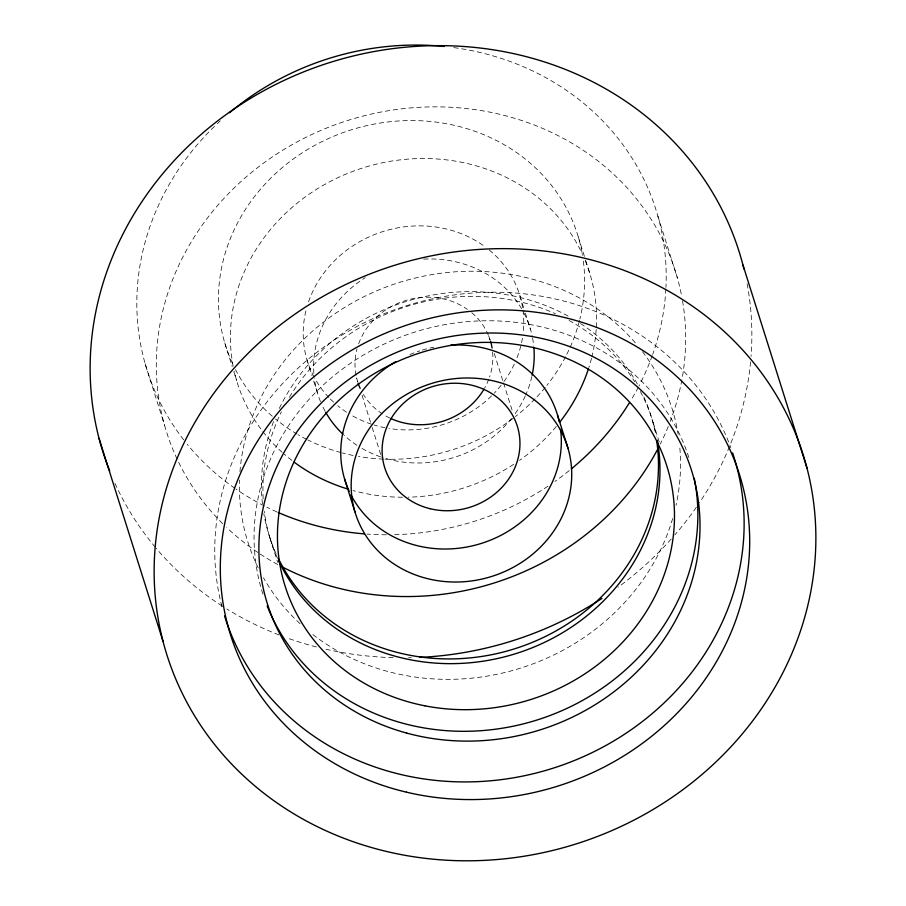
<?xml version="1.0" encoding="UTF-8"?>
<svg xmlns="http://www.w3.org/2000/svg" width="906" height="906" viewBox="0 0 906 906"><rect width="100%" height="100%" fill="white"/><g stroke="black" fill="none" stroke-linecap="round" stroke-linejoin="round"><path stroke-width="0.68" stroke-dasharray="4.53 3.4" d="M657.869 216.115L677.36 277.904M653.113 422.57L659.33 442.298M578.277 236.953L585.287 259.207M585.706 260.509L590.236 274.903M519.965 295.968L524.97 311.857M525.389 313.182L530.395 329.071M488.776 336.126L490.044 340.158M494.234 353.419L503.181 381.822M503.555 382.978L512.502 411.392M357.847 381.981L356.568 377.949A69.479 63.171 -17.5 0 0 357.677 381.924M362.026 395.231L370.554 422.298M372.196 427.485L380.724 454.552M306.998 359.784L312.004 375.673M313.68 380.973L317.44 392.887M224.756 342.887L232.185 366.443M233.827 371.687L236.726 380.848M269.784 537.439L277.655 562.433M221.268 604.019L222.061 606.544M145.153 363.725L164.632 425.514M747.122 283.725A333.487 303.216 -17.5 0 1 751.051 356.364M750.587 361.902A333.487 303.216 -17.5 0 1 730.032 445.254M729.523 446.533A333.487 303.216 -17.5 0 1 699.511 502.637M696.352 507.258A333.487 303.216 -17.5 0 1 674.823 534.925M671.21 539.047A333.487 303.216 -17.5 0 1 618.028 587.281M411.324 657.688A333.487 303.216 -17.5 0 1 408.538 657.745M393.204 657.654A333.487 303.216 -17.5 0 1 323.306 648.639M316.432 646.952A333.487 303.216 -17.5 0 1 286.817 637.847M278.957 634.902A333.487 303.216 -17.5 0 1 226.862 609.002M222.219 606.057A333.487 303.216 -17.5 0 1 156.262 548.402M155.368 547.337A333.487 303.216 -17.5 0 1 114.473 482.252M453.759 47.599A266.794 242.57 -17.5 0 1 665.944 287.406M665.876 288.799A266.794 242.57 -17.5 0 1 652.682 354.405M652.218 355.696A266.794 242.57 -17.5 0 1 638.99 385.911M638.345 387.145A266.794 242.57 -17.5 0 1 630.836 400.452M569.206 470.622A266.794 242.57 -17.5 0 1 554.902 481.437M548.051 486.137A266.794 242.57 -17.5 0 1 394.665 534.687M386.352 534.789A266.794 242.57 -17.5 0 1 367.021 534.076M276.896 511.913A266.794 242.57 -17.5 0 1 266.828 507.201M264.359 505.956A266.794 242.57 -17.5 0 1 235.99 489.07M234.858 488.289A266.794 242.57 -17.5 0 1 187.202 444.246M183.725 439.874A266.794 242.57 -17.5 0 1 216.274 124.632M217.259 123.692A266.794 242.57 -17.5 0 1 220.26 120.894M232.491 363.431A184.53 167.78 -17.5 0 1 352.389 129.49A184.53 167.78 -17.5 0 1 582.569 255.685M583.362 261.121A184.53 167.78 -17.5 0 1 579.874 319.048M579.534 320.407A184.53 167.78 -17.5 0 1 566.159 355.56M565.537 356.76A184.53 167.78 -17.5 0 1 546.952 385.299M545.219 387.44A184.53 167.78 -17.5 0 1 536.058 397.813M535.106 398.81A184.53 167.78 -17.5 0 1 515.423 416.556M513.215 418.278A184.53 167.78 -17.5 0 1 384.925 459.172M383.521 459.127A184.53 167.78 -17.5 0 1 358.516 456.477M353.068 455.446A184.53 167.78 -17.5 0 1 342.287 452.932M340.95 452.57A184.53 167.78 -17.5 0 1 307.814 439.931M306.602 439.331A184.53 167.78 -17.5 0 1 298.3 434.812M297.145 434.133A184.53 167.78 -17.5 0 1 275.492 418.957M272.276 416.228A184.53 167.78 -17.5 0 1 235.503 369.614M177.146 459.127A266.794 242.57 -17.5 0 1 345.673 121.121A266.794 242.57 -17.5 0 1 681.527 295.367M682.524 300.803A266.794 242.57 -17.5 0 1 682.139 378.402M681.89 379.784A266.794 242.57 -17.5 0 1 670.27 421.335M668.277 426.443A266.794 242.57 -17.5 0 1 660.349 443.997M277.723 564.529A266.794 242.57 -17.5 0 1 259.999 553.906M257.723 552.388A266.794 242.57 -17.5 0 1 226.738 527.598M222.695 523.668A266.794 242.57 -17.5 0 1 177.735 460.373M585.242 260.656A184.53 167.78 -17.5 0 1 596.273 328.04M596.182 329.433A184.53 167.78 -17.5 0 1 591.845 356.998M591.505 358.368A184.53 167.78 -17.5 0 1 588.866 367.519M556.307 426.454A184.53 167.78 -17.5 0 1 519.512 460.384M513.679 464.348A184.53 167.78 -17.5 0 1 408.153 497.19M402.524 497.235A184.53 167.78 -17.5 0 1 352.921 490.52M291.879 460.429A184.53 167.78 -17.5 0 1 284.246 454.178M282.14 452.32A184.53 167.78 -17.5 0 1 234.28 371.551M233.148 366.171A184.53 167.78 -17.5 0 1 362.196 168.12A184.53 167.78 -17.5 0 1 582.501 254.359M489.263 250.033A111.166 101.076 -17.5 0 1 522.796 308.889M522.977 310.203A111.166 101.076 -17.5 0 1 523.181 332.819M522.445 338.142A111.166 101.076 -17.5 0 1 516.511 359.025M514.314 364.065A111.166 101.076 -17.5 0 1 503.657 381.981M501.086 385.333A111.166 101.076 -17.5 0 1 494.325 393.091M491.596 395.843A111.166 101.076 -17.5 0 1 388.934 428.436M385.118 427.757A111.166 101.076 -17.5 0 1 374.133 425.027M371.449 424.178A111.166 101.076 -17.5 0 1 349.976 414.37M346.488 412.185A111.166 101.076 -17.5 0 1 337.7 405.718M333.612 402.162A111.166 101.076 -17.5 0 1 329.739 398.391M328.799 397.428A111.166 101.076 -17.5 0 1 314.654 378.074M314.02 376.907A111.166 101.076 -17.5 0 1 306.545 308.357M308.538 301.857A111.166 101.076 -17.5 0 1 484.959 246.692M643.815 396.839A200.09 181.936 -17.5 0 1 655.582 434.189M276.104 553.725A200.09 181.936 -17.5 0 1 263.839 513.611M262.468 503.895A200.09 181.936 -17.5 0 1 273.793 420.996M279.297 408.402A200.09 181.936 -17.5 0 1 569.965 317.089M580.542 323.521A200.09 181.936 -17.5 0 1 638.198 385.537M640.349 391.505A200.09 181.936 -17.5 0 1 656.522 436.16M277.587 558.447A200.09 181.936 -17.5 0 1 264.292 511.403M263.159 498.787A200.09 181.936 -17.5 0 1 281.381 411.89M289.354 397.281A200.09 181.936 -17.5 0 1 555.378 313.714M569.047 320.475A200.09 181.936 -17.5 0 1 634.71 381.754M262.921 594.121A223.657 203.363 -17.5 0 1 413.883 332.377A223.657 203.363 -17.5 0 1 689.002 457.938M221.947 606.692A266.794 242.57 -17.5 0 1 407.202 305.492A266.794 242.57 -17.5 0 1 730.768 447.666M492.604 352.174A69.479 63.171 -17.5 0 1 489.591 377.009M488.753 379.308A69.479 63.171 -17.5 0 1 484.551 388.21M389.999 418.119A69.479 63.171 -17.5 0 1 383.487 414.586M382.457 413.929A69.479 63.171 -17.5 0 1 363.374 394.461M355.99 375.254A69.479 63.171 -17.5 0 1 357.021 349.014M358.651 343.793A69.479 63.171 -17.5 0 1 467.417 309.388M471.754 312.717A69.479 63.171 -17.5 0 1 490.157 340.022M642.547 351.743A222.321 202.151 -17.5 0 1 678.13 434.257M679.851 448.108A222.321 202.151 -17.5 0 1 676.023 505.344M672.66 518.492A222.321 202.151 -17.5 0 1 310.294 632.513M300.011 623.656A222.321 202.151 -17.5 0 1 263.465 577.768M258.244 567.903A222.321 202.151 -17.5 0 1 239.49 480.033M239.965 471.607A222.321 202.151 -17.5 0 1 398.538 282.695A222.321 202.151 -17.5 0 1 637.28 345.152M409.874 354.552A111.166 101.076 -17.5 0 1 419.795 350.871M422.309 350.078A111.166 101.076 -17.5 0 1 433.861 347.225M523.996 313.125A111.166 101.076 -17.5 0 1 532.32 336.772M532.581 338.074A111.166 101.076 -17.5 0 1 533.725 345.933M531.833 376.545A111.166 101.076 -17.5 0 1 525.876 394.654M525.321 395.911A111.166 101.076 -17.5 0 1 514.914 413.94M511.528 418.436A111.166 101.076 -17.5 0 1 381.879 457.281M380.554 456.839A111.166 101.076 -17.5 0 1 359.24 446.76M356.93 445.288A111.166 101.076 -17.5 0 1 344.054 435.265M325.084 411.177A111.166 101.076 -17.5 0 1 322.094 405.265M320.509 401.618A111.166 101.076 -17.5 0 1 314.597 379.965M313.872 373.363A111.166 101.076 -17.5 0 1 365.243 277.678M423.736 259.116A111.166 101.076 -17.5 0 1 523.385 311.947"/><path stroke-width="1.36" d="M742.954 265.016L806.963 468.028A333.487 303.216 -17.5 0 1 390.067 852.286A333.487 303.216 -17.5 0 1 257.984 343.85A333.487 303.216 -17.5 0 1 806.963 468.028M557.518 415.084L567.926 448.096A111.166 101.076 -17.5 0 1 433.079 579.885A111.166 101.076 -17.5 0 1 383.329 412.037A111.166 101.076 -17.5 0 1 567.926 448.096M344.552 478.9L354.971 511.913M99.037 438.402L163.046 641.414M109.683 470.916A333.487 303.216 -17.5 0 1 328.844 62.831A333.487 303.216 -17.5 0 1 743.951 268.991M602.003 598.402A333.487 303.216 -17.5 0 1 419.693 657.394M629.376 402.819A266.794 242.57 -17.5 0 1 571.346 468.878M364.28 533.872A266.794 242.57 -17.5 0 1 278.176 512.479M229.558 112.729A266.794 242.57 -17.5 0 1 444.212 46.466M658.469 447.7A266.794 242.57 -17.5 0 1 282.615 567.111M588.458 368.787A184.53 167.78 -17.5 0 1 559.761 422.173M347.632 488.991A184.53 167.78 -17.5 0 1 294.133 462.139M656.737 441.109A200.09 181.936 -17.5 0 1 513.872 649.036A200.09 181.936 -17.5 0 1 278.482 558.787M657.326 440.293A200.09 181.936 -17.5 0 1 516.828 653.305A200.09 181.936 -17.5 0 1 278.765 560.984M694.268 478.289A223.657 203.363 -17.5 0 1 533.611 721.051A223.657 203.363 -17.5 0 1 267.168 605.978M732.592 452.887A266.794 242.57 -17.5 0 1 553.849 767.948A266.794 242.57 -17.5 0 1 224.586 615.989M490.565 341.347A69.479 63.171 -17.5 0 1 492.083 348.063M483.917 389.286A69.479 63.171 -17.5 0 1 391.12 418.64M360.146 388.357A69.479 63.171 -17.5 0 1 358.108 383.238M450.848 345.129A111.166 101.076 -17.5 0 1 559.172 421.483M560.542 429.319A111.166 101.076 -17.5 0 1 481.154 543.475A111.166 101.076 -17.5 0 1 350.962 494.846M349.218 491.279A111.166 101.076 -17.5 0 1 395.729 361.641M533.849 347.258A111.166 101.076 -17.5 0 1 532.128 375.22M343.057 434.336A111.166 101.076 -17.5 0 1 325.741 412.332M406.466 792.172A266.794 242.57 -17.5 0 0 743.18 487.768A266.794 242.57 -17.5 0 0 305.367 384.223A266.794 242.57 -17.5 0 0 406.466 792.172M424.903 705.819A200.09 181.936 -17.5 0 0 667.631 468.595A200.09 181.936 -17.5 0 0 335.345 403.691A200.09 181.936 -17.5 0 0 424.903 705.819M406.59 733.056A222.321 202.151 -17.5 0 0 696.17 488.243A222.321 202.151 -17.5 0 0 335.56 389.897A222.321 202.151 -17.5 0 0 406.59 733.056M430.09 508.708A69.479 63.171 -17.5 0 0 518.379 430.022A69.479 63.171 -17.5 0 0 404.642 402.241A69.479 63.171 -17.5 0 0 430.09 508.708"/></g></svg>
